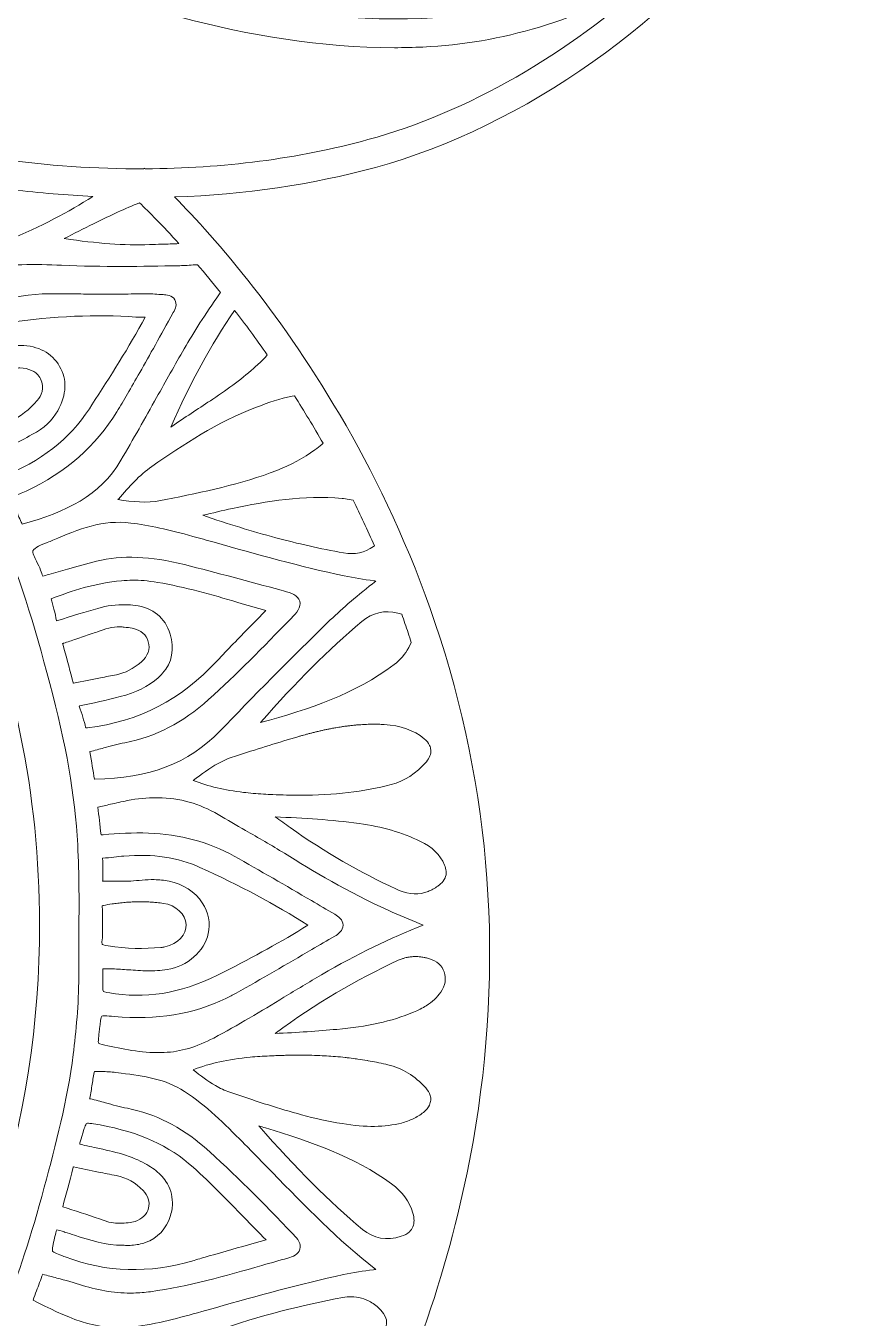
# Model space of a CAD drawing. Extents: x 126 to 2875, y -2951 to -49.
# Drawn here: x 2422 to 2875, y -1812 to -1100 of the extents above; entities that cross this region are included whole.
import ezdxf

# ---------------------------------------------------------------- set-up
doc = ezdxf.new("R2010")
doc.units = 0
doc.header["$MEASUREMENT"] = 0
doc.layers.add('Layer 1', color=7, linetype='Continuous')

# ---------------------------------------------------------------- blocks, each defined once
blk = doc.blocks.new('block 2')
at = {"layer": 'Layer 1', "lineweight": 0}
for points, knots in [([(2818.52, -1015.73), (2765.29, -1065.49), (2703.63, -1093.3), (2640.24, -1096.15), (2556.69, -1099.87), (2474.7, -1071.45), (2412.6, -1046.28), (2390.46, -1037.31), (2368.11, -1027.6), (2346.48, -1018.23), (2338.27, -1014.67), (2330.02, -1011.09), (2321.71, -1007.53), (2370.51, -1008.44), (2426.27, -1007.2), (2513.09, -924.65), (2568.78, -871.7), (2642.17, -798.11), (2625.81, -711.87), (2622.52, -694.49), (2611.09, -653.09), (2560.09, -612.54), (2565.36, -622.37), (2601.86, -692.87), (2569.54, -747.69), (2554.2, -773.71), (2526.78, -791.73), (2470.03, -803.98), (2455.63, -807.08), (2439.86, -809.44), (2422.81, -811.04), (2491.94, -734.79), (2533.75, -634.63), (2547.11, -513), (2561.91, -378.42), (2538.09, -252.24), (2515.5, -170.1), (2510.84, -153.21), (2505.7, -136.24), (2500.21, -119.65), (2496.11, -107.32), (2491.02, -97.85), (2485.03, -91.28), (2485.03, -91.28), (2489.08, -88.91), (2489.08, -88.91), (2488.22, -87.43), (2467.53, -52.75), (2420.58, -50.35), (2390.21, -48.79), (2356.11, -61.25), (2319.21, -87.4), (2293.72, -105.48), (2266.78, -130.21), (2238.64, -161.33), (2186.92, -191.97), (2146.46, -219.39), (2111.33, -247.55), (2059.02, -289.5), (2001.37, -329.63), (1934.36, -338.98), (1877.45, -346.93), (1826.29, -329.19), (1772.12, -310.4), (1744.15, -300.69), (1715.23, -290.66), (1685.52, -284.53), (1598.6, -266.59), (1534.9, -282.01), (1500.31, -329.06), (1465.72, -282.01), (1402.02, -266.61), (1315.1, -284.53), (1285.39, -290.66), (1256.47, -300.69), (1228.5, -310.4), (1174.33, -329.19), (1123.17, -346.93), (1066.26, -338.98), (999.25, -329.63), (941.6, -289.5), (889.29, -247.55), (854.16, -219.39), (813.72, -191.97), (761.98, -161.33), (733.84, -130.21), (706.9, -105.48), (681.41, -87.4), (644.51, -61.25), (610.42, -48.78), (580.04, -50.35), (533.09, -52.75), (512.4, -87.43), (511.54, -88.91), (511.54, -88.91), (515.6, -91.28), (515.6, -91.28), (509.6, -97.85), (504.51, -107.32), (500.43, -119.65), (494.91, -136.25), (489.76, -153.22), (485.12, -170.1), (462.53, -252.24), (438.71, -378.42), (453.51, -513), (466.87, -634.63), (508.68, -734.79), (577.81, -811.04), (560.76, -809.44), (544.99, -807.08), (530.59, -803.98), (473.84, -791.73), (446.42, -773.71), (431.08, -747.69), (398.76, -692.87), (435.26, -622.37), (440.53, -612.54), (389.53, -653.09), (378.1, -694.49), (374.81, -711.87), (358.45, -798.11), (431.84, -871.7), (487.53, -924.65), (574.36, -1007.2), (630.11, -1008.44), (678.91, -1007.53), (670.6, -1011.09), (662.35, -1014.67), (654.14, -1018.23), (632.51, -1027.6), (610.16, -1037.31), (588.02, -1046.28), (525.92, -1071.45), (443.9, -1099.88), (360.39, -1096.15), (296.99, -1093.3), (235.33, -1065.49), (182.1, -1015.73), (182.1, -1015.73), (125.87, -963.15), (125.87, -963.15), (125.87, -963.15), (170.22, -1026.07), (170.22, -1026.07), (219.77, -1096.34), (304.4, -1156.08), (385.84, -1178.26), (421.01, -1187.83), (457.96, -1193.28), (496.54, -1194.59), (485.65, -1205.66), (470.29, -1222.36), (453.05, -1244.47), (422.71, -1283.4), (380.73, -1347.02), (353.04, -1429.06), (321.9, -1521.35), (314.84, -1617.62), (332.07, -1715.18), (353.53, -1836.78), (412.97, -1960.62), (508.76, -2083.27), (508.76, -2083.27), (517.35, -2094.25), (517.35, -2094.25), (517.35, -2094.25), (522.39, -2081.24), (522.39, -2081.24), (522.59, -2080.7), (544.03, -2026.57), (607.28, -1966.45), (618.55, -1955.74), (631.63, -1944.41), (646.68, -1932.9), (644.92, -1962.85), (643.59, -2025.77), (654.99, -2105.75), (664.24, -2170.7), (680.05, -2233.27), (701.96, -2291.74), (729.36, -2364.83), (766.43, -2431.68), (812.16, -2490.44), (814.05, -2493.21), (839.63, -2531.25), (859.49, -2587.32), (878.32, -2640.42), (895.73, -2721.14), (871.87, -2804.06), (871.87, -2804.06), (865.62, -2825.84), (865.62, -2825.84), (865.62, -2825.84), (884.08, -2812.68), (884.08, -2812.68), (885.65, -2811.57), (922.92, -2784.71), (954.16, -2735.73), (978.8, -2697.08), (1003.28, -2637.97), (992.89, -2564.05), (993.48, -2564.79), (994.03, -2565.49), (994.54, -2566.17), (1016.21, -2595.31), (1039.76, -2622.73), (1064.5, -2647.63), (1109.21, -2692.65), (1155.37, -2726.78), (1201.72, -2749.11), (1255.68, -2775.1), (1310.13, -2785.14), (1363.64, -2778.93), (1378.87, -2809.5), (1404.34, -2833.21), (1429, -2856.2), (1455.2, -2880.59), (1479.94, -2903.62), (1493.04, -2933.91), (1493.04, -2933.91), (1500.31, -2950.67), (1500.31, -2950.67), (1500.31, -2950.67), (1507.58, -2933.91), (1507.58, -2933.91), (1520.68, -2903.62), (1545.42, -2880.59), (1571.62, -2856.2), (1596.29, -2833.21), (1621.76, -2809.5), (1636.98, -2778.93), (1690.49, -2785.14), (1744.94, -2775.1), (1798.9, -2749.11), (1845.25, -2726.78), (1891.43, -2692.65), (1936.12, -2647.63), (1960.86, -2622.73), (1984.41, -2595.33), (2006.08, -2566.18), (2006.59, -2565.5), (2007.14, -2564.79), (2007.73, -2564.05), (1997.35, -2637.97), (2021.82, -2697.08), (2046.46, -2735.73), (2077.7, -2784.71), (2114.98, -2811.57), (2116.54, -2812.68), (2116.54, -2812.68), (2135, -2825.84), (2135, -2825.84), (2135, -2825.84), (2128.75, -2804.06), (2128.75, -2804.06), (2104.89, -2721.14), (2122.3, -2640.42), (2141.13, -2587.32), (2161.01, -2531.22), (2186.59, -2493.18), (2188.46, -2490.44), (2234.19, -2431.68), (2271.26, -2364.83), (2298.65, -2291.74), (2320.57, -2233.27), (2336.38, -2170.7), (2345.63, -2105.75), (2357.03, -2025.77), (2355.7, -1962.85), (2353.94, -1932.9), (2368.99, -1944.41), (2382.07, -1955.74), (2393.34, -1966.45), (2456.59, -2026.57), (2478.03, -2080.7), (2478.23, -2081.24), (2478.23, -2081.24), (2483.25, -2094.29), (2483.25, -2094.29), (2483.25, -2094.29), (2491.86, -2083.27), (2491.86, -2083.27), (2587.65, -1960.62), (2647.09, -1836.78), (2668.55, -1715.18), (2685.78, -1617.62), (2678.72, -1521.35), (2647.58, -1429.06), (2619.89, -1347.02), (2577.91, -1283.4), (2547.57, -1244.47), (2530.33, -1222.36), (2514.97, -1205.66), (2504.08, -1194.59), (2542.66, -1193.28), (2579.61, -1187.83), (2614.78, -1178.26), (2696.22, -1156.08), (2780.85, -1096.34), (2830.4, -1026.07), (2830.4, -1026.07), (2874.75, -963.15), (2874.75, -963.15), (2874.75, -963.15), (2818.52, -1015.73), (2818.52, -1015.73)], [0, 0, 0, 0, 1, 1, 1, 2, 2, 2, 3, 3, 3, 4, 4, 4, 5, 5, 5, 6, 6, 6, 7, 7, 7, 8, 8, 8, 9, 9, 9, 10, 10, 10, 11, 11, 11, 12, 12, 12, 13, 13, 13, 14, 14, 14, 15, 15, 15, 16, 16, 16, 17, 17, 17, 18, 18, 18, 19, 19, 19, 20, 20, 20, 21, 21, 21, 22, 22, 22, 23, 23, 23, 24, 24, 24, 25, 25, 25, 26, 26, 26, 27, 27, 27, 28, 28, 28, 29, 29, 29, 30, 30, 30, 31, 31, 31, 32, 32, 32, 33, 33, 33, 34, 34, 34, 35, 35, 35, 36, 36, 36, 37, 37, 37, 38, 38, 38, 39, 39, 39, 40, 40, 40, 41, 41, 41, 42, 42, 42, 43, 43, 43, 44, 44, 44, 45, 45, 45, 46, 46, 46, 47, 47, 47, 48, 48, 48, 49, 49, 49, 50, 50, 50, 51, 51, 51, 52, 52, 52, 53, 53, 53, 54, 54, 54, 55, 55, 55, 56, 56, 56, 57, 57, 57, 58, 58, 58, 59, 59, 59, 60, 60, 60, 61, 61, 61, 62, 62, 62, 63, 63, 63, 64, 64, 64, 65, 65, 65, 66, 66, 66, 67, 67, 67, 68, 68, 68, 69, 69, 69, 70, 70, 70, 71, 71, 71, 72, 72, 72, 73, 73, 73, 74, 74, 74, 75, 75, 75, 76, 76, 76, 77, 77, 77, 78, 78, 78, 79, 79, 79, 80, 80, 80, 81, 81, 81, 82, 82, 82, 83, 83, 83, 84, 84, 84, 85, 85, 85, 86, 86, 86, 87, 87, 87, 88, 88, 88, 89, 89, 89, 90, 90, 90, 91, 91, 91, 92, 92, 92, 93, 93, 93, 94, 94, 94, 95, 95, 95, 96, 96, 96, 97, 97, 97, 98, 98, 98, 99, 99, 99, 100, 100, 100, 101, 101, 101, 102, 102, 102, 102]), ([(2610.63, -1163), (2571.91, -1173.52), (2530.92, -1178.89), (2487.86, -1179.06), (2487.62, -1178.86), (2487.46, -1178.71), (2487.38, -1178.67), (2487.38, -1178.67), (2487.05, -1179.06), (2487.05, -1179.06), (2487.05, -1179.06), (2487.04, -1179.06), (2487.04, -1179.06), (2434.8, -1179.22), (2379.55, -1171.75), (2321.73, -1156.7), (2286.35, -1147.48), (2253.41, -1139.38), (2222.7, -1132.37), (2222.7, -1132.37), (2222.68, -1132.35), (2222.68, -1132.35), (2222.68, -1132.35), (2222.66, -1132.37), (2222.66, -1132.37), (2079.11, -1099.6), (1984.03, -1090.59), (1914.03, -1102.24), (1847.3, -1113.34), (1804.95, -1142.73), (1764.86, -1189.23), (1764.6, -1189.51), (1764.36, -1189.8), (1764.13, -1190.08), (1754.6, -1201.18), (1745.18, -1213.24), (1735.59, -1226.25), (1726.1, -1239.14), (1717.43, -1254.7), (1709.66, -1272.74), (1710.59, -1234.99), (1716.88, -1200.08), (1728.62, -1167.51), (1729.35, -1165.53), (1730.08, -1163.57), (1730.81, -1161.59), (1736.5, -1146.79), (1743.33, -1132.44), (1751.34, -1118.53), (1791.09, -1049.32), (1857.4, -995.39), (1933.28, -970.54), (2006.99, -946.38), (2094.38, -947.48), (2186, -973.69), (2238.81, -988.77), (2290.35, -1011.14), (2340.18, -1032.75), (2361.89, -1042.17), (2384.33, -1051.9), (2406.65, -1060.94), (2466.39, -1085.16), (2544.21, -1112.31), (2625.2, -1112.31), (2630.44, -1112.31), (2635.69, -1112.18), (2640.93, -1111.96), (2684.35, -1110.01), (2726.9, -1097.1), (2766.68, -1074.11), (2721.57, -1115.48), (2665.34, -1148.08), (2610.63, -1163)], [0, 0, 0, 0, 1, 1, 1, 2, 2, 2, 3, 3, 3, 4, 4, 4, 5, 5, 5, 6, 6, 6, 7, 7, 7, 8, 8, 8, 9, 9, 9, 10, 10, 10, 11, 11, 11, 12, 12, 12, 13, 13, 13, 14, 14, 14, 15, 15, 15, 16, 16, 16, 17, 17, 17, 18, 18, 18, 19, 19, 19, 20, 20, 20, 21, 21, 21, 22, 22, 22, 23, 23, 23, 24, 24, 24, 24]), ([(2352.44, -1911.22), (2352.44, -1911.22), (2352.1, -1911.71), (2352.1, -1911.71), (2345.87, -1907.18), (2339.52, -1902.76), (2333.04, -1898.47), (2396.4, -1809.49), (2429.8, -1704.59), (2429.65, -1595.1), (2429.57, -1524.07), (2415.42, -1455.16), (2387.59, -1390.29), (2360.68, -1327.55), (2322.25, -1271.35), (2273.37, -1223.28), (2273.37, -1223.28), (2269.01, -1218.99), (2269.01, -1218.99), (2263.03, -1201.34), (2255.61, -1184.49), (2246.88, -1168.77), (2261.75, -1180.88), (2275.68, -1194.5), (2289.21, -1207.73), (2289.21, -1207.73), (2292.87, -1211.31), (2292.87, -1211.31), (2327.85, -1245.44), (2354.92, -1280.61), (2375.63, -1318.81), (2379.03, -1325.08), (2382.61, -1331.36), (2386.07, -1337.44), (2392.85, -1349.28), (2399.85, -1361.53), (2405.66, -1374.1), (2418.45, -1401.69), (2426.65, -1430.55), (2435.29, -1462.68), (2444.25, -1495.97), (2449.14, -1524.24), (2450.66, -1551.65), (2451.58, -1568.03), (2451.43, -1584.75), (2451.31, -1600.92), (2451.24, -1608.62), (2451.18, -1616.58), (2451.23, -1624.41), (2451.31, -1639.44), (2449.73, -1654.43), (2448.16, -1667.12), (2445.04, -1692.36), (2438.52, -1716.73), (2432.22, -1740.32), (2424.9, -1767.69), (2418.1, -1788.39), (2410.14, -1807.47), (2401.38, -1828.47), (2389.75, -1848.47), (2378.49, -1867.79), (2374.91, -1873.95), (2371.21, -1880.32), (2367.65, -1886.63), (2362.04, -1896.56), (2357.22, -1904.38), (2352.44, -1911.22)], [0, 0, 0, 0, 1, 1, 1, 2, 2, 2, 3, 3, 3, 4, 4, 4, 5, 5, 5, 6, 6, 6, 7, 7, 7, 8, 8, 8, 9, 9, 9, 10, 10, 10, 11, 11, 11, 12, 12, 12, 13, 13, 13, 14, 14, 14, 15, 15, 15, 16, 16, 16, 17, 17, 17, 18, 18, 18, 19, 19, 19, 20, 20, 20, 21, 21, 21, 22, 22, 22, 22]), ([(2401.54, -1206.08), (2405.51, -1200.84), (2409.91, -1195.95), (2413.3, -1192.28), (2413.3, -1192.28), (2414.85, -1190.6), (2414.85, -1190.6), (2429.76, -1192.38), (2444.49, -1193.59), (2458.99, -1194.28), (2445.69, -1202.9), (2430.63, -1210.69), (2412, -1218.59), (2406.79, -1220.81), (2401.22, -1221.88), (2395.32, -1223.04), (2394.43, -1223.21), (2393.56, -1223.39), (2392.68, -1223.56), (2395.18, -1217.24), (2397.61, -1211.29), (2401.54, -1206.08)], [0, 0, 0, 0, 1, 1, 1, 2, 2, 2, 3, 3, 3, 4, 4, 4, 5, 5, 5, 6, 6, 6, 7, 7, 7, 7]), ([(2506.46, -1220.3), (2503.25, -1220.44), (2500.02, -1220.54), (2496.85, -1220.62), (2494.67, -1220.68), (2492.47, -1220.73), (2490.28, -1220.81), (2476.26, -1221.28), (2461.47, -1220.25), (2443.27, -1217.47), (2448.57, -1214.77), (2454.03, -1211.99), (2459.43, -1209.33), (2467.01, -1205.59), (2475.1, -1201.67), (2483.43, -1198.34), (2483.43, -1198.34), (2484.76, -1197.81), (2484.76, -1197.81), (2489.92, -1202.79), (2497.42, -1210.33), (2506.46, -1220.3)], [0, 0, 0, 0, 1, 1, 1, 2, 2, 2, 3, 3, 3, 4, 4, 4, 5, 5, 5, 6, 6, 6, 7, 7, 7, 7]), ([(2516.68, -1231.9), (2520.72, -1236.6), (2524.98, -1241.72), (2529.38, -1247.19), (2529.38, -1247.19), (2528.84, -1247.95), (2528.84, -1247.95), (2520.8, -1259.46), (2514.61, -1269.07), (2509.36, -1278.2), (2504.21, -1287.1), (2499.11, -1296.22), (2494.17, -1305.04), (2487.8, -1316.42), (2481.21, -1328.19), (2474.48, -1339.64), (2462.86, -1359.41), (2444.3, -1368.07), (2420.01, -1374.88), (2419.71, -1374.18), (2419.41, -1373.5), (2419.09, -1372.8), (2418.54, -1371.58), (2418.02, -1370.44), (2417.61, -1369.29), (2417.07, -1367.77), (2416.26, -1366.38), (2415.49, -1365.01), (2414.68, -1363.62), (2413.44, -1361.5), (2413.74, -1360.79), (2414.17, -1359.77), (2416.78, -1358.82), (2418.7, -1358.14), (2419.87, -1357.72), (2421.07, -1357.29), (2422.21, -1356.75), (2444.36, -1346.24), (2460.74, -1331.9), (2472.27, -1312.89), (2476.02, -1306.71), (2479.9, -1300.03), (2484.9, -1291.23), (2490.34, -1281.62), (2496.19, -1271.16), (2503.31, -1258.31), (2504.5, -1256.14), (2505.56, -1253.6), (2504.26, -1251.28), (2502.79, -1248.63), (2499.38, -1248.46), (2497.75, -1248.38), (2496.96, -1248.35), (2496.19, -1248.29), (2495.39, -1248.24), (2493.92, -1248.13), (2492.4, -1248.02), (2490.85, -1248.02), (2486.12, -1248.02), (2481.4, -1248.03), (2476.67, -1248.06), (2471.24, -1248.1), (2465.79, -1248.13), (2460.36, -1248.11), (2456.85, -1248.11), (2453.33, -1248.05), (2449.82, -1248), (2444.96, -1247.92), (2439.93, -1247.84), (2434.97, -1247.91), (2414.24, -1248.14), (2394.1, -1254.79), (2373.43, -1268.23), (2369.96, -1270.48), (2366.92, -1272.52), (2364.13, -1274.45), (2362.77, -1272.33), (2361.21, -1270.45), (2359.69, -1268.61), (2358.09, -1266.7), (2356.58, -1264.89), (2355.38, -1262.9), (2355.13, -1262.5), (2354.98, -1262.23), (2354.91, -1262.06), (2355, -1261.96), (2355.11, -1261.85), (2355.29, -1261.71), (2357.98, -1259.41), (2360.65, -1257.02), (2363.23, -1254.7), (2365.34, -1252.81), (2367.46, -1250.93), (2369.6, -1249.08), (2379.25, -1240.7), (2388.18, -1235.97), (2397.68, -1234.18), (2412.32, -1231.43), (2427.52, -1231.6), (2441.75, -1232.22), (2464.38, -1233.18), (2486.89, -1232.88), (2505.92, -1232.46), (2508.44, -1232.41), (2511.18, -1232.28), (2514.31, -1232.06), (2514.31, -1232.06), (2516.68, -1231.9), (2516.68, -1231.9)], [0, 0, 0, 0, 1, 1, 1, 2, 2, 2, 3, 3, 3, 4, 4, 4, 5, 5, 5, 6, 6, 6, 7, 7, 7, 8, 8, 8, 9, 9, 9, 10, 10, 10, 11, 11, 11, 12, 12, 12, 13, 13, 13, 14, 14, 14, 15, 15, 15, 16, 16, 16, 17, 17, 17, 18, 18, 18, 19, 19, 19, 20, 20, 20, 21, 21, 21, 22, 22, 22, 23, 23, 23, 24, 24, 24, 25, 25, 25, 26, 26, 26, 27, 27, 27, 28, 28, 28, 29, 29, 29, 30, 30, 30, 31, 31, 31, 32, 32, 32, 33, 33, 33, 34, 34, 34, 35, 35, 35, 36, 36, 36, 36]), ([(2402.14, -1337.83), (2410.21, -1333.73), (2418.11, -1329.51), (2425.44, -1325.53), (2432.25, -1321.88), (2436.76, -1317.7), (2439.66, -1312.38), (2444.61, -1303.29), (2444.96, -1295.3), (2440.69, -1287.94), (2436.33, -1280.45), (2429.07, -1276.57), (2419.06, -1276.37), (2413.27, -1276.26), (2407.81, -1277.74), (2402.81, -1280.8), (2395.87, -1285.03), (2388.59, -1289.63), (2379.16, -1295.73), (2378.76, -1295.98), (2378.29, -1296.3), (2377.91, -1296.5), (2377.8, -1296.33), (2377.64, -1296.11), (2377.46, -1295.78), (2376.91, -1294.79), (2376.37, -1293.78), (2375.85, -1292.77), (2374.52, -1290.27), (2373.16, -1287.67), (2371.43, -1285.25), (2371.4, -1285.2), (2371.37, -1285.15), (2371.35, -1285.12), (2371.43, -1285.07), (2371.51, -1285.01), (2371.62, -1284.93), (2371.62, -1284.93), (2372.7, -1284.22), (2372.7, -1284.22), (2377.61, -1280.99), (2382.69, -1277.67), (2387.51, -1274.1), (2394.81, -1268.71), (2403.09, -1265.3), (2412.08, -1263.97), (2437.79, -1260.17), (2460.9, -1259.15), (2482.7, -1260.79), (2482.7, -1260.79), (2482.94, -1260.81), (2482.94, -1260.81), (2482.94, -1260.81), (2484.65, -1260.81), (2484.65, -1260.81), (2485.71, -1260.82), (2486.77, -1260.82), (2487.83, -1260.81), (2478.95, -1277.46), (2468.52, -1293.59), (2458.42, -1309.2), (2458.42, -1309.2), (2457.1, -1311.26), (2457.1, -1311.26), (2446.27, -1327.99), (2430.44, -1340.34), (2408.69, -1348.99), (2408.55, -1349.06), (2408.43, -1349.11), (2408.31, -1349.14), (2408.3, -1349.09), (2408.27, -1349.06), (2408.25, -1349.01), (2407.89, -1348.33), (2407.51, -1347.63), (2407.13, -1346.94), (2406.83, -1346.38), (2406.51, -1345.83), (2406.19, -1345.26), (2405.73, -1344.44), (2405.26, -1343.6), (2404.78, -1342.77), (2403.88, -1341.22), (2402.95, -1339.65), (2401.95, -1338.14), (2401.92, -1338.09), (2401.89, -1338.04), (2401.86, -1337.99), (2401.94, -1337.95), (2402.05, -1337.9), (2402.14, -1337.83)], [0, 0, 0, 0, 1, 1, 1, 2, 2, 2, 3, 3, 3, 4, 4, 4, 5, 5, 5, 6, 6, 6, 7, 7, 7, 8, 8, 8, 9, 9, 9, 10, 10, 10, 11, 11, 11, 12, 12, 12, 13, 13, 13, 14, 14, 14, 15, 15, 15, 16, 16, 16, 17, 17, 17, 18, 18, 18, 19, 19, 19, 20, 20, 20, 21, 21, 21, 22, 22, 22, 23, 23, 23, 24, 24, 24, 25, 25, 25, 26, 26, 26, 27, 27, 27, 28, 28, 28, 29, 29, 29, 30, 30, 30, 30]), ([(2555.15, -1281.65), (2555.15, -1281.65), (2554.68, -1282.16), (2554.68, -1282.16), (2552.68, -1284.31), (2550.78, -1286.2), (2548.88, -1287.89), (2541.81, -1294.21), (2533.8, -1300.3), (2525.09, -1306), (2518.05, -1310.62), (2511.03, -1315.29), (2503.78, -1320.12), (2503.78, -1320.12), (2501.96, -1321.34), (2501.96, -1321.34), (2512.63, -1297.06), (2524.19, -1275.97), (2537.14, -1257.06), (2542.98, -1264.64), (2549.02, -1272.85), (2555.15, -1281.65)], [0, 0, 0, 0, 1, 1, 1, 2, 2, 2, 3, 3, 3, 4, 4, 4, 5, 5, 5, 6, 6, 6, 7, 7, 7, 7]), ([(2394.95, -1326.48), (2391.19, -1319.87), (2387.77, -1313.88), (2384.25, -1307.87), (2384.24, -1307.84), (2384.22, -1307.82), (2384.21, -1307.79), (2384.29, -1307.73), (2384.38, -1307.65), (2384.49, -1307.57), (2386.04, -1306.41), (2387.56, -1305.21), (2389.07, -1304.01), (2392.39, -1301.36), (2395.54, -1298.86), (2399.09, -1296.95), (2400.24, -1296.31), (2401.4, -1295.66), (2402.55, -1295.02), (2407.62, -1292.17), (2412.43, -1289.49), (2417.77, -1288.86), (2418.08, -1288.81), (2418.4, -1288.76), (2418.71, -1288.73), (2423.84, -1289.02), (2427.28, -1290.54), (2429.35, -1293.48), (2429.65, -1293.91), (2429.92, -1294.35), (2430.16, -1294.84), (2432.74, -1299.95), (2430.62, -1304.12), (2428.39, -1306.73), (2419.85, -1316.67), (2408.2, -1321.61), (2394.95, -1326.48)], [0, 0, 0, 0, 1, 1, 1, 2, 2, 2, 3, 3, 3, 4, 4, 4, 5, 5, 5, 6, 6, 6, 7, 7, 7, 8, 8, 8, 9, 9, 9, 10, 10, 10, 11, 11, 11, 12, 12, 12, 12]), ([(2570.11, -1304.15), (2575.4, -1312.44), (2580.65, -1321.18), (2585.86, -1330.32), (2585.86, -1330.32), (2585.32, -1330.81), (2585.32, -1330.81), (2584.06, -1331.96), (2582.73, -1333.04), (2581.38, -1333.99), (2575.03, -1338.5), (2567.99, -1342.28), (2560.47, -1345.24), (2540.81, -1352.97), (2519.72, -1357.21), (2499.32, -1361.31), (2499.32, -1361.31), (2496.31, -1361.91), (2496.31, -1361.91), (2488.76, -1363.43), (2480.77, -1362.58), (2472.87, -1361.31), (2472.95, -1361.21), (2473.03, -1361.14), (2473.11, -1361.04), (2479.03, -1354.27), (2484.63, -1347.87), (2491.59, -1343.04), (2508.88, -1331.06), (2527.54, -1318.66), (2548.6, -1310.62), (2556.02, -1307.79), (2562.23, -1305.53), (2568.81, -1304.37), (2568.81, -1304.37), (2570.11, -1304.15), (2570.11, -1304.15)], [0, 0, 0, 0, 1, 1, 1, 2, 2, 2, 3, 3, 3, 4, 4, 4, 5, 5, 5, 6, 6, 6, 7, 7, 7, 8, 8, 8, 9, 9, 9, 10, 10, 10, 11, 11, 11, 12, 12, 12, 12]), ([(2600.23, -1361.23), (2600.23, -1361.23), (2602.48, -1361.59), (2602.48, -1361.59), (2606.52, -1369.73), (2610.44, -1378.14), (2614.24, -1386.8), (2614.24, -1386.8), (2613.69, -1387.18), (2613.69, -1387.18), (2608.78, -1390.67), (2603.4, -1391.83), (2597.21, -1390.71), (2584.34, -1388.39), (2571.77, -1385.59), (2559.87, -1382.36), (2546.7, -1378.8), (2533.46, -1374.73), (2519.6, -1370), (2524.95, -1368.72), (2530.46, -1367.4), (2535.9, -1366.26), (2554.85, -1362.28), (2575.29, -1358.84), (2596.34, -1360.72), (2597.53, -1360.82), (2598.79, -1360.99), (2600.23, -1361.23)], [0, 0, 0, 0, 1, 1, 1, 2, 2, 2, 3, 3, 3, 4, 4, 4, 5, 5, 5, 6, 6, 6, 7, 7, 7, 8, 8, 8, 9, 9, 9, 9]), ([(2589.9, -1427.68), (2567.89, -1448.94), (2546.7, -1470.66), (2528.87, -1489.1), (2511.9, -1506.66), (2490.03, -1515.02), (2460.03, -1515.41), (2460.03, -1515.41), (2459.84, -1515.41), (2459.84, -1515.41), (2459.19, -1510.8), (2458.35, -1505.87), (2457.29, -1500.33), (2457.28, -1500.29), (2457.28, -1500.28), (2457.28, -1500.26), (2457.36, -1500.23), (2457.43, -1500.21), (2457.53, -1500.18), (2460.06, -1499.57), (2462.58, -1498.87), (2465.02, -1498.19), (2468.83, -1497.13), (2472.77, -1496.02), (2476.65, -1495.29), (2493.54, -1492.11), (2508.64, -1484.34), (2522.81, -1471.53), (2538.29, -1457.54), (2552.57, -1443.01), (2568.29, -1426.83), (2571.42, -1423.6), (2573.96, -1420.67), (2573.05, -1417.38), (2572.14, -1414.07), (2568.45, -1412.82), (2564.06, -1411.63), (2564.06, -1411.63), (2562.72, -1411.25), (2562.72, -1411.25), (2545.32, -1406.55), (2527.32, -1401.66), (2509.53, -1397.2), (2490.63, -1392.46), (2475.23, -1391.86), (2461.03, -1395.3), (2455.63, -1396.61), (2450.25, -1398.18), (2445.04, -1399.71), (2441.7, -1400.69), (2438.23, -1401.71), (2434.83, -1402.63), (2433.69, -1402.94), (2432.17, -1403.35), (2431.39, -1403.45), (2431.06, -1402.75), (2430.56, -1401.31), (2430.19, -1400.19), (2429.62, -1398.56), (2428.8, -1396.93), (2427.98, -1395.36), (2426.98, -1393.41), (2425.44, -1390.45), (2425.95, -1389.52), (2426.98, -1387.68), (2430.63, -1386.24), (2433.86, -1384.99), (2434.94, -1384.56), (2436.02, -1384.15), (2437, -1383.71), (2450.99, -1377.63), (2464.79, -1372.31), (2479.86, -1374.24), (2490.01, -1375.54), (2500.92, -1377.87), (2514.18, -1381.59), (2518.08, -1382.68), (2521.97, -1383.77), (2525.87, -1384.86), (2549.21, -1391.45), (2573.37, -1398.26), (2597.57, -1403.38), (2602.89, -1404.52), (2608.26, -1405.27), (2613.93, -1406.06), (2614.31, -1406.11), (2614.67, -1406.17), (2615.05, -1406.22), (2604.92, -1414.09), (2596.92, -1420.91), (2589.9, -1427.68)], [0, 0, 0, 0, 1, 1, 1, 2, 2, 2, 3, 3, 3, 4, 4, 4, 5, 5, 5, 6, 6, 6, 7, 7, 7, 8, 8, 8, 9, 9, 9, 10, 10, 10, 11, 11, 11, 12, 12, 12, 13, 13, 13, 14, 14, 14, 15, 15, 15, 16, 16, 16, 17, 17, 17, 18, 18, 18, 19, 19, 19, 20, 20, 20, 21, 21, 21, 22, 22, 22, 23, 23, 23, 24, 24, 24, 25, 25, 25, 26, 26, 26, 27, 27, 27, 28, 28, 28, 29, 29, 29, 30, 30, 30, 30]), ([(2456.12, -1487.04), (2455.65, -1487.11), (2455.33, -1487.12), (2455.12, -1487.14), (2455.09, -1487.06), (2455.08, -1486.97), (2455.04, -1486.85), (2454.17, -1483.25), (2453.03, -1479.43), (2451.53, -1475.19), (2451.53, -1475.16), (2451.51, -1475.12), (2451.51, -1475.11), (2451.58, -1475.09), (2451.64, -1475.08), (2451.7, -1475.06), (2458.95, -1473.57), (2466.5, -1471.85), (2474.15, -1469.92), (2482.68, -1467.76), (2489.52, -1464.36), (2495.03, -1459.5), (2495.93, -1458.73), (2496.75, -1457.9), (2497.48, -1457.05), (2502.68, -1451.11), (2504.1, -1443.7), (2501.57, -1435.42), (2498.81, -1426.37), (2492.13, -1420.91), (2482.26, -1419.64), (2480.56, -1419.42), (2478.85, -1419.29), (2477.13, -1419.25), (2472, -1419.14), (2466.82, -1419.82), (2461.68, -1421.29), (2455.06, -1423.19), (2448.06, -1425.32), (2439.01, -1428.19), (2438.17, -1423.88), (2437.05, -1419.52), (2436.11, -1415.95), (2447.29, -1411.66), (2460.41, -1407.28), (2474.75, -1406.09), (2476.79, -1405.92), (2478.87, -1405.81), (2480.97, -1405.78), (2484.99, -1405.68), (2489.22, -1406.06), (2494.74, -1406.98), (2509.69, -1409.46), (2524.5, -1413.78), (2538.83, -1417.96), (2543.93, -1419.44), (2549.17, -1420.97), (2554.39, -1422.41), (2551.41, -1425.48), (2548.42, -1428.54), (2545.42, -1431.59), (2539.49, -1437.64), (2533.35, -1443.89), (2527.51, -1450.22), (2507.74, -1471.64), (2484.39, -1483.69), (2456.12, -1487.04)], [0, 0, 0, 0, 1, 1, 1, 2, 2, 2, 3, 3, 3, 4, 4, 4, 5, 5, 5, 6, 6, 6, 7, 7, 7, 8, 8, 8, 9, 9, 9, 10, 10, 10, 11, 11, 11, 12, 12, 12, 13, 13, 13, 14, 14, 14, 15, 15, 15, 16, 16, 16, 17, 17, 17, 18, 18, 18, 19, 19, 19, 20, 20, 20, 21, 21, 21, 22, 22, 22, 22]), ([(2627.13, -1423.95), (2627.13, -1423.95), (2629.23, -1424.5), (2629.23, -1424.5), (2630.45, -1427.91), (2631.64, -1431.32), (2632.81, -1434.79), (2633.4, -1436.55), (2633.97, -1438.32), (2634.54, -1440.08), (2634.54, -1440.08), (2633.1, -1442.85), (2633.1, -1442.85), (2631.15, -1446.6), (2628.54, -1449.67), (2625.12, -1452.25), (2603.53, -1468.44), (2578.83, -1476.79), (2551.34, -1484.26), (2571.09, -1461.73), (2588.88, -1444.02), (2607.18, -1428.6), (2613.21, -1423.54), (2619.74, -1422.02), (2627.13, -1423.95)], [0, 0, 0, 0, 1, 1, 1, 2, 2, 2, 3, 3, 3, 4, 4, 4, 5, 5, 5, 6, 6, 6, 7, 7, 7, 8, 8, 8, 8]), ([(2448.4, -1462.54), (2448.33, -1462.56), (2448.28, -1462.57), (2448.24, -1462.57), (2448.21, -1462.48), (2448.17, -1462.37), (2448.14, -1462.22), (2448.14, -1462.22), (2447.64, -1460.24), (2447.64, -1460.24), (2446.01, -1453.88), (2444.31, -1447.28), (2442.4, -1440.85), (2442.38, -1440.79), (2442.36, -1440.74), (2442.36, -1440.71), (2442.48, -1440.66), (2442.63, -1440.6), (2442.82, -1440.54), (2445.13, -1439.78), (2447.41, -1438.99), (2449.71, -1438.18), (2452.43, -1437.23), (2455.25, -1436.25), (2458.02, -1435.36), (2459.19, -1435), (2460.35, -1434.59), (2461.5, -1434.19), (2465.78, -1432.7), (2469.83, -1431.29), (2474.07, -1431.42), (2474.8, -1431.51), (2475.54, -1431.58), (2476.27, -1431.64), (2477.85, -1431.77), (2479.34, -1431.89), (2480.72, -1432.21), (2485.71, -1433.38), (2488.52, -1435.76), (2489.58, -1439.7), (2490.71, -1443.88), (2489.39, -1447.52), (2485.58, -1450.84), (2481.26, -1454.58), (2476.86, -1456.86), (2472.12, -1457.82), (2469.16, -1458.42), (2466.17, -1458.99), (2463.2, -1459.56), (2458.34, -1460.48), (2453.32, -1461.43), (2448.4, -1462.54)], [0, 0, 0, 0, 1, 1, 1, 2, 2, 2, 3, 3, 3, 4, 4, 4, 5, 5, 5, 6, 6, 6, 7, 7, 7, 8, 8, 8, 9, 9, 9, 10, 10, 10, 11, 11, 11, 12, 12, 12, 13, 13, 13, 14, 14, 14, 15, 15, 15, 16, 16, 16, 17, 17, 17, 17]), ([(2644.6, -1496.81), (2644.97, -1497.62), (2645.19, -1498.46), (2645.27, -1499.3), (2645.46, -1501.5), (2644.62, -1503.73), (2642.86, -1505.77), (2637.13, -1512.37), (2630.78, -1516.5), (2623.49, -1518.4), (2608.18, -1522.36), (2592.1, -1524.26), (2572.99, -1524.26), (2568.26, -1524.26), (2563.35, -1524.13), (2558.22, -1523.91), (2556.5, -1523.83), (2554.75, -1523.74), (2552.98, -1523.64), (2549.15, -1523.42), (2545.53, -1523.1), (2542.08, -1522.69), (2531.69, -1521.46), (2522.75, -1519.35), (2514.34, -1516.17), (2518.87, -1512.66), (2523.33, -1509.36), (2528.1, -1506.74), (2530.95, -1505.17), (2533.91, -1503.84), (2537.04, -1502.84), (2549.29, -1498.93), (2559.6, -1495.7), (2570.14, -1492.57), (2570.95, -1492.33), (2571.76, -1492.09), (2572.58, -1491.86), (2572.8, -1491.79), (2573.02, -1491.73), (2573.24, -1491.67), (2573.85, -1491.49), (2574.46, -1491.32), (2575.08, -1491.14), (2575.08, -1491.14), (2575.98, -1490.91), (2575.98, -1490.91), (2576.55, -1490.75), (2577.12, -1490.59), (2577.69, -1490.43), (2578.02, -1490.35), (2578.34, -1490.27), (2578.67, -1490.18), (2579.24, -1490.04), (2579.81, -1489.89), (2580.38, -1489.74), (2580.73, -1489.66), (2581.08, -1489.56), (2581.43, -1489.48), (2582, -1489.34), (2582.57, -1489.2), (2583.15, -1489.07), (2583.52, -1488.98), (2583.88, -1488.9), (2584.25, -1488.82), (2584.83, -1488.67), (2585.43, -1488.55), (2586.03, -1488.41), (2586.38, -1488.33), (2586.75, -1488.25), (2587.09, -1488.17), (2587.73, -1488.04), (2588.38, -1487.92), (2589.03, -1487.77), (2589.36, -1487.71), (2589.69, -1487.65), (2590.02, -1487.58), (2590.78, -1487.42), (2591.56, -1487.28), (2592.35, -1487.16), (2592.56, -1487.11), (2592.78, -1487.06), (2592.98, -1487.03), (2594, -1486.85), (2595.01, -1486.7), (2596.02, -1486.54), (2596.23, -1486.51), (2596.43, -1486.47), (2596.64, -1486.44), (2597.45, -1486.33), (2598.27, -1486.21), (2599.09, -1486.11), (2599.44, -1486.06), (2599.81, -1486.02), (2600.17, -1485.98), (2600.83, -1485.9), (2601.52, -1485.83), (2602.2, -1485.75), (2602.61, -1485.7), (2603.02, -1485.67), (2603.45, -1485.64), (2604.08, -1485.57), (2604.71, -1485.51), (2605.35, -1485.46), (2605.79, -1485.43), (2606.23, -1485.4), (2606.68, -1485.37), (2607.29, -1485.34), (2607.91, -1485.29), (2608.53, -1485.27), (2608.99, -1485.24), (2609.45, -1485.22), (2609.92, -1485.21), (2610.52, -1485.18), (2611.14, -1485.16), (2611.76, -1485.16), (2612.23, -1485.14), (2612.69, -1485.14), (2613.17, -1485.13), (2613.85, -1485.13), (2614.54, -1485.13), (2615.22, -1485.14), (2615.59, -1485.14), (2615.95, -1485.16), (2616.32, -1485.16), (2617.38, -1485.19), (2618.44, -1485.22), (2619.5, -1485.29), (2628.6, -1485.83), (2635.82, -1488.37), (2641.6, -1493.09), (2642.97, -1494.22), (2643.99, -1495.47), (2644.6, -1496.81)], [0, 0, 0, 0, 1, 1, 1, 2, 2, 2, 3, 3, 3, 4, 4, 4, 5, 5, 5, 6, 6, 6, 7, 7, 7, 8, 8, 8, 9, 9, 9, 10, 10, 10, 11, 11, 11, 12, 12, 12, 13, 13, 13, 14, 14, 14, 15, 15, 15, 16, 16, 16, 17, 17, 17, 18, 18, 18, 19, 19, 19, 20, 20, 20, 21, 21, 21, 22, 22, 22, 23, 23, 23, 24, 24, 24, 25, 25, 25, 26, 26, 26, 27, 27, 27, 28, 28, 28, 29, 29, 29, 30, 30, 30, 31, 31, 31, 32, 32, 32, 33, 33, 33, 34, 34, 34, 35, 35, 35, 36, 36, 36, 37, 37, 37, 38, 38, 38, 39, 39, 39, 40, 40, 40, 41, 41, 41, 42, 42, 42, 43, 43, 43, 44, 44, 44, 44]), ([(2465.57, -1645.8), (2466.92, -1645.82), (2468.88, -1645.99), (2470.79, -1646.16), (2494.25, -1648.22), (2514.42, -1644.98), (2532.37, -1636.25), (2534.26, -1635.35), (2536.12, -1634.39), (2537.96, -1633.36), (2551.95, -1625.47), (2566.04, -1617.26), (2579.67, -1609.3), (2583.88, -1606.84), (2588.09, -1604.39), (2592.3, -1601.94), (2594.3, -1600.78), (2596.94, -1598.88), (2596.94, -1595.86), (2596.94, -1592.83), (2594.33, -1590.97), (2592.35, -1589.83), (2588.04, -1587.33), (2583.75, -1584.81), (2579.45, -1582.31), (2565.55, -1574.19), (2551.18, -1565.8), (2536.88, -1557.8), (2522.94, -1550.01), (2507.03, -1545.76), (2489.62, -1545.12), (2481.23, -1544.82), (2472.82, -1545.42), (2464.7, -1545.99), (2464.7, -1545.99), (2463.81, -1546.06), (2463.81, -1546.06), (2463.72, -1546.07), (2463.62, -1546.07), (2463.51, -1546.09), (2462.94, -1540.58), (2462.37, -1535.56), (2461.77, -1530.78), (2464.08, -1530.29), (2466.38, -1529.77), (2468.69, -1529.25), (2471.73, -1528.55), (2474.88, -1527.82), (2477.96, -1527.22), (2483.54, -1526.14), (2488.9, -1525.61), (2494.08, -1525.61), (2494.08, -1525.61), (2494.93, -1525.61), (2494.93, -1525.61), (2506.9, -1525.76), (2517.84, -1528.85), (2528.08, -1534.95), (2533.05, -1537.91), (2538.17, -1540.82), (2543.09, -1543.62), (2550.21, -1547.67), (2557.57, -1551.87), (2564.62, -1556.27), (2579.72, -1565.69), (2599.87, -1577.78), (2621.78, -1587.67), (2627.56, -1590.27), (2633.52, -1592.74), (2639.29, -1595.13), (2639.9, -1595.38), (2640.5, -1595.64), (2641.11, -1595.87), (2622.85, -1602.92), (2604.51, -1611.86), (2585.12, -1623.16), (2578.15, -1627.23), (2571.14, -1631.49), (2564.36, -1635.59), (2551.81, -1643.2), (2538.83, -1651.07), (2525.64, -1658.04), (2516.24, -1663.01), (2507.31, -1665.62), (2498.37, -1666.03), (2487.64, -1666.52), (2477.14, -1664.48), (2467.31, -1662.34), (2465.03, -1661.84), (2462.74, -1661.34), (2462.09, -1660.95), (2462.04, -1660.76), (2462.02, -1660.47), (2462.02, -1660.13), (2462.04, -1659.07), (2462.23, -1657.37), (2462.4, -1655.73), (2462.45, -1655.25), (2462.5, -1654.79), (2462.53, -1654.32), (2462.58, -1653.81), (2462.63, -1653.3), (2462.69, -1652.8), (2463.05, -1649.73), (2463.43, -1646.53), (2463.92, -1645.94), (2464.16, -1645.82), (2464.76, -1645.78), (2465.57, -1645.8)], [0, 0, 0, 0, 1, 1, 1, 2, 2, 2, 3, 3, 3, 4, 4, 4, 5, 5, 5, 6, 6, 6, 7, 7, 7, 8, 8, 8, 9, 9, 9, 10, 10, 10, 11, 11, 11, 12, 12, 12, 13, 13, 13, 14, 14, 14, 15, 15, 15, 16, 16, 16, 17, 17, 17, 18, 18, 18, 19, 19, 19, 20, 20, 20, 21, 21, 21, 22, 22, 22, 23, 23, 23, 24, 24, 24, 25, 25, 25, 26, 26, 26, 27, 27, 27, 28, 28, 28, 29, 29, 29, 30, 30, 30, 31, 31, 31, 32, 32, 32, 33, 33, 33, 34, 34, 34, 35, 35, 35, 36, 36, 36, 36]), ([(2652.82, -1562.73), (2653.31, -1563.91), (2653.61, -1565.04), (2653.71, -1566.1), (2653.96, -1568.76), (2652.96, -1571.07), (2650.68, -1573.14), (2650.22, -1573.55), (2649.72, -1573.95), (2649.16, -1574.36), (2647.37, -1575.61), (2645.6, -1576.59), (2643.78, -1577.29), (2638.79, -1579.2), (2633.62, -1579), (2627.89, -1576.69), (2627.37, -1576.48), (2626.84, -1576.26), (2626.3, -1576.01), (2606.33, -1566.83), (2587.05, -1555.67), (2567.77, -1542.12), (2565.01, -1540.18), (2562.26, -1538.21), (2559.5, -1536.16), (2575.37, -1536.91), (2590.5, -1537.73), (2605.79, -1539.87), (2618.48, -1541.64), (2629.45, -1544.81), (2639.32, -1549.54), (2646.06, -1552.79), (2650.48, -1557.09), (2652.82, -1562.73)], [0, 0, 0, 0, 1, 1, 1, 2, 2, 2, 3, 3, 3, 4, 4, 4, 5, 5, 5, 6, 6, 6, 7, 7, 7, 8, 8, 8, 9, 9, 9, 10, 10, 10, 11, 11, 11, 11]), ([(2464.4, -1558.97), (2466.5, -1558.82), (2468.61, -1558.58), (2470.65, -1558.34), (2472.47, -1558.14), (2474.29, -1557.93), (2476.11, -1557.77), (2492.21, -1556.46), (2505.94, -1558.5), (2518.06, -1564.01), (2539.91, -1573.95), (2559.36, -1584.37), (2577.49, -1595.86), (2562.92, -1605.09), (2547.52, -1613.24), (2531.72, -1621.47), (2510.38, -1632.58), (2491.28, -1636.44), (2471.57, -1633.64), (2471.57, -1633.64), (2470.16, -1633.44), (2470.16, -1633.44), (2467.77, -1633.1), (2465.29, -1632.76), (2464.81, -1632.36), (2464.43, -1631.78), (2464.43, -1628.63), (2464.43, -1625.85), (2464.43, -1625.85), (2464.43, -1625.02), (2464.43, -1625.02), (2464.43, -1622.96), (2464.43, -1620.87), (2464.59, -1619.97), (2465.46, -1619.84), (2467.33, -1619.89), (2469.16, -1619.95), (2469.16, -1619.95), (2469.83, -1619.97), (2469.83, -1619.97), (2472.73, -1620.05), (2475.72, -1620.27), (2478.6, -1620.47), (2482.08, -1620.71), (2485.63, -1620.96), (2489.2, -1621.01), (2492.78, -1621.06), (2496.39, -1620.9), (2500.03, -1620.31), (2511.03, -1618.54), (2520.53, -1610.23), (2522.62, -1600.54), (2523.89, -1594.77), (2522.72, -1588.73), (2519.33, -1583.57), (2515.37, -1577.53), (2508.71, -1573.16), (2501.03, -1571.61), (2498.27, -1571.05), (2495.52, -1570.82), (2492.81, -1570.78), (2488.32, -1570.72), (2483.96, -1571.21), (2479.94, -1571.67), (2478.5, -1571.67), (2477.05, -1571.65), (2475.59, -1571.65), (2473.77, -1571.64), (2471.9, -1571.64), (2470.03, -1571.64), (2468.15, -1571.65), (2466.27, -1571.67), (2464.4, -1571.7), (2464.42, -1571.24), (2464.43, -1570.78), (2464.45, -1570.31), (2464.49, -1568.9), (2464.51, -1567.43), (2464.51, -1565.88), (2464.51, -1563.79), (2464.46, -1561.52), (2464.4, -1558.97)], [0, 0, 0, 0, 1, 1, 1, 2, 2, 2, 3, 3, 3, 4, 4, 4, 5, 5, 5, 6, 6, 6, 7, 7, 7, 8, 8, 8, 9, 9, 9, 10, 10, 10, 11, 11, 11, 12, 12, 12, 13, 13, 13, 14, 14, 14, 15, 15, 15, 16, 16, 16, 17, 17, 17, 18, 18, 18, 19, 19, 19, 20, 20, 20, 21, 21, 21, 22, 22, 22, 23, 23, 23, 24, 24, 24, 25, 25, 25, 26, 26, 26, 27, 27, 27, 27]), ([(2464.3, -1598.22), (2464.27, -1597.46), (2464.24, -1596.7), (2464.24, -1595.95), (2464.24, -1594.94), (2464.26, -1593.94), (2464.26, -1592.93), (2464.3, -1590.54), (2464.34, -1588.07), (2464.18, -1585.6), (2464.18, -1585.6), (2464.18, -1585.16), (2464.18, -1585.16), (2464.32, -1585.11), (2464.53, -1585.05), (2464.86, -1584.98), (2466.44, -1584.67), (2468.02, -1584.4), (2469.59, -1584.16), (2470.08, -1584.08), (2470.57, -1584.03), (2471.05, -1583.95), (2472.16, -1583.81), (2473.25, -1583.67), (2474.34, -1583.56), (2474.89, -1583.49), (2475.45, -1583.45), (2476, -1583.38), (2477.05, -1583.3), (2478.09, -1583.23), (2479.14, -1583.16), (2479.67, -1583.13), (2480.21, -1583.08), (2480.75, -1583.07), (2481.88, -1583.02), (2483.01, -1582.99), (2484.14, -1582.99), (2484.58, -1582.97), (2485.03, -1582.96), (2485.47, -1582.96), (2485.86, -1582.96), (2486.24, -1582.97), (2486.64, -1582.99), (2487.51, -1582.99), (2488.38, -1583.02), (2489.25, -1583.05), (2489.69, -1583.07), (2490.12, -1583.1), (2490.57, -1583.11), (2491.42, -1583.16), (2492.28, -1583.23), (2493.11, -1583.3), (2493.51, -1583.34), (2493.91, -1583.37), (2494.3, -1583.4), (2495.52, -1583.53), (2496.74, -1583.65), (2497.94, -1583.83), (2504.75, -1584.76), (2510.24, -1589.87), (2510.46, -1595.48), (2510.7, -1601.07), (2505.84, -1606.15), (2498.67, -1607.81), (2498.02, -1607.95), (2497.34, -1608.06), (2496.56, -1608.14), (2487.13, -1609.09), (2477.59, -1608.81), (2467.38, -1607.27), (2464.87, -1606.89), (2464.29, -1606.43), (2464.16, -1606.24), (2464, -1606.02), (2463.89, -1605.34), (2464.11, -1604.1), (2464.46, -1602.08), (2464.38, -1600.12), (2464.3, -1598.22)], [0, 0, 0, 0, 1, 1, 1, 2, 2, 2, 3, 3, 3, 4, 4, 4, 5, 5, 5, 6, 6, 6, 7, 7, 7, 8, 8, 8, 9, 9, 9, 10, 10, 10, 11, 11, 11, 12, 12, 12, 13, 13, 13, 14, 14, 14, 15, 15, 15, 16, 16, 16, 17, 17, 17, 18, 18, 18, 19, 19, 19, 20, 20, 20, 21, 21, 21, 22, 22, 22, 23, 23, 23, 24, 24, 24, 25, 25, 25, 26, 26, 26, 26]), ([(2650.75, -1632.77), (2648.7, -1635.72), (2646.12, -1638.15), (2642.75, -1640.29), (2640.73, -1641.57), (2638.4, -1642.73), (2635.72, -1643.84), (2623.65, -1648.82), (2610.21, -1651.83), (2593.47, -1653.26), (2583.25, -1654.14), (2571.5, -1655.06), (2559.5, -1655.54), (2581.82, -1639.07), (2604.06, -1625.85), (2627.33, -1615.23), (2628.06, -1614.9), (2628.79, -1614.62), (2629.52, -1614.36), (2629.77, -1614.28), (2630.02, -1614.22), (2630.26, -1614.14), (2630.75, -1613.98), (2631.24, -1613.84), (2631.73, -1613.73), (2632.04, -1613.67), (2632.32, -1613.6), (2632.62, -1613.56), (2633.08, -1613.46), (2633.52, -1613.38), (2633.98, -1613.33), (2634.3, -1613.29), (2634.62, -1613.25), (2634.93, -1613.24), (2635.38, -1613.19), (2635.83, -1613.18), (2636.28, -1613.16), (2636.64, -1613.14), (2637.01, -1613.14), (2637.39, -1613.16), (2637.64, -1613.16), (2637.91, -1613.18), (2638.16, -1613.19), (2638.6, -1613.21), (2639.03, -1613.25), (2639.48, -1613.3), (2639.73, -1613.33), (2639.98, -1613.37), (2640.24, -1613.4), (2640.73, -1613.46), (2641.22, -1613.56), (2641.69, -1613.65), (2641.91, -1613.7), (2642.13, -1613.73), (2642.36, -1613.78), (2643.05, -1613.95), (2643.77, -1614.12), (2644.49, -1614.35), (2648.59, -1615.6), (2651.51, -1618.19), (2652.71, -1621.66), (2653.93, -1625.16), (2653.22, -1629.21), (2650.75, -1632.77)], [0, 0, 0, 0, 1, 1, 1, 2, 2, 2, 3, 3, 3, 4, 4, 4, 5, 5, 5, 6, 6, 6, 7, 7, 7, 8, 8, 8, 9, 9, 9, 10, 10, 10, 11, 11, 11, 12, 12, 12, 13, 13, 13, 14, 14, 14, 15, 15, 15, 16, 16, 16, 17, 17, 17, 18, 18, 18, 19, 19, 19, 20, 20, 20, 21, 21, 21, 21]), ([(2644.52, -1694.98), (2643.86, -1696.42), (2642.72, -1697.8), (2641.18, -1699.04), (2639.49, -1700.38), (2637.64, -1701.55), (2635.63, -1702.52), (2633.62, -1703.5), (2631.45, -1704.29), (2629.14, -1704.88), (2619.85, -1707.25), (2609.73, -1707.35), (2596.35, -1705.21), (2588.84, -1703.99), (2581.4, -1702.31), (2574.02, -1700.35), (2561.72, -1697.07), (2549.63, -1693), (2537.79, -1689.02), (2537.79, -1689.02), (2534.54, -1687.92), (2534.54, -1687.92), (2531.72, -1686.97), (2529.08, -1685.72), (2526.53, -1684.23), (2522.29, -1681.78), (2518.32, -1678.73), (2514.28, -1675.51), (2523.51, -1671.97), (2533.64, -1669.73), (2545.75, -1668.61), (2547.47, -1668.45), (2549.25, -1668.31), (2551.07, -1668.2), (2552.87, -1668.07), (2554.66, -1667.98), (2556.43, -1667.88), (2557, -1667.87), (2557.57, -1667.83), (2558.14, -1667.82), (2559.33, -1667.76), (2560.53, -1667.71), (2561.7, -1667.66), (2562.34, -1667.65), (2562.97, -1667.63), (2563.6, -1667.61), (2564.7, -1667.58), (2565.77, -1667.55), (2566.85, -1667.53), (2567.5, -1667.52), (2568.16, -1667.5), (2568.81, -1667.5), (2569.84, -1667.49), (2570.85, -1667.47), (2571.87, -1667.47), (2571.87, -1667.47), (2573.45, -1667.47), (2573.45, -1667.47), (2575.18, -1667.49), (2576.88, -1667.5), (2578.56, -1667.53), (2578.93, -1667.55), (2579.29, -1667.55), (2579.65, -1667.57), (2581.62, -1667.61), (2583.55, -1667.69), (2585.46, -1667.79), (2585.88, -1667.8), (2586.29, -1667.82), (2586.68, -1667.85), (2588.28, -1667.93), (2589.87, -1668.04), (2591.42, -1668.15), (2591.83, -1668.18), (2592.26, -1668.21), (2592.67, -1668.25), (2594.5, -1668.4), (2596.34, -1668.56), (2598.14, -1668.77), (2598.46, -1668.8), (2598.79, -1668.85), (2599.11, -1668.88), (2600.64, -1669.05), (2602.15, -1669.24), (2603.65, -1669.45), (2604.1, -1669.5), (2604.52, -1669.56), (2604.97, -1669.62), (2606.71, -1669.88), (2608.45, -1670.15), (2610.17, -1670.43), (2610.38, -1670.48), (2610.57, -1670.51), (2610.78, -1670.54), (2612.31, -1670.81), (2613.83, -1671.11), (2615.35, -1671.41), (2615.78, -1671.51), (2616.22, -1671.59), (2616.66, -1671.68), (2618.34, -1672.03), (2620.02, -1672.41), (2621.68, -1672.81), (2629.6, -1674.72), (2636.42, -1678.87), (2642.5, -1685.52), (2643.73, -1686.86), (2644.57, -1688.29), (2644.97, -1689.73), (2645.22, -1690.6), (2645.32, -1691.45), (2645.25, -1692.32), (2645.17, -1693.23), (2644.94, -1694.11), (2644.52, -1694.98)], [0, 0, 0, 0, 1, 1, 1, 2, 2, 2, 3, 3, 3, 4, 4, 4, 5, 5, 5, 6, 6, 6, 7, 7, 7, 8, 8, 8, 9, 9, 9, 10, 10, 10, 11, 11, 11, 12, 12, 12, 13, 13, 13, 14, 14, 14, 15, 15, 15, 16, 16, 16, 17, 17, 17, 18, 18, 18, 19, 19, 19, 20, 20, 20, 21, 21, 21, 22, 22, 22, 23, 23, 23, 24, 24, 24, 25, 25, 25, 26, 26, 26, 27, 27, 27, 28, 28, 28, 29, 29, 29, 30, 30, 30, 31, 31, 31, 32, 32, 32, 33, 33, 33, 34, 34, 34, 35, 35, 35, 36, 36, 36, 37, 37, 37, 38, 38, 38, 38]), ([(2463.53, -1676.48), (2463.53, -1676.48), (2463.77, -1676.48), (2463.77, -1676.48), (2466.52, -1676.59), (2469.12, -1676.67), (2471.66, -1677.02), (2471.66, -1677.02), (2474.67, -1677.41), (2474.67, -1677.41), (2487.23, -1679.06), (2499.07, -1680.61), (2509.56, -1687.45), (2521.5, -1695.24), (2531.72, -1705.53), (2541.62, -1715.47), (2541.62, -1715.47), (2542.42, -1716.31), (2542.42, -1716.31), (2547.65, -1721.55), (2552.9, -1726.94), (2557.97, -1732.17), (2575.81, -1750.51), (2594.2, -1769.45), (2614.97, -1785.54), (2614.51, -1785.59), (2614.07, -1785.66), (2613.61, -1785.72), (2608.18, -1786.46), (2602.56, -1787.24), (2597.07, -1788.41), (2573.29, -1793.52), (2549.53, -1800.2), (2526.56, -1806.66), (2526.56, -1806.66), (2519.03, -1808.77), (2519.03, -1808.77), (2506.59, -1812.26), (2494.38, -1815.53), (2481.91, -1817.25), (2460.96, -1820.13), (2443.19, -1811.27), (2426.04, -1802.48), (2426.68, -1800.79), (2427.31, -1799.09), (2427.96, -1797.42), (2429.11, -1794.41), (2430.3, -1791.29), (2431.36, -1788.17), (2431.39, -1788.17), (2431.44, -1788.19), (2431.47, -1788.2), (2434.05, -1788.93), (2436.62, -1789.61), (2439.2, -1790.31), (2443.88, -1791.56), (2448.73, -1792.86), (2453.38, -1794.36), (2462.69, -1797.37), (2472.09, -1798.79), (2481.45, -1798.59), (2484.57, -1798.51), (2487.67, -1798.26), (2490.77, -1797.83), (2511.73, -1794.93), (2532.24, -1789.07), (2552.08, -1783.41), (2556.86, -1782.05), (2561.64, -1780.67), (2566.42, -1779.35), (2569.32, -1778.55), (2572.37, -1777.33), (2573.18, -1774.43), (2573.99, -1771.47), (2571.88, -1768.75), (2569.51, -1766.26), (2552.48, -1748.52), (2537.03, -1732.64), (2520.29, -1718.03), (2507.54, -1706.89), (2493.32, -1699.75), (2478.04, -1696.77), (2474.02, -1696), (2469.94, -1694.86), (2465.98, -1693.76), (2463.28, -1693.02), (2460.47, -1692.24), (2457.67, -1691.56), (2457.5, -1691.53), (2457.36, -1691.48), (2457.24, -1691.45), (2457.26, -1691.39), (2457.28, -1691.31), (2457.29, -1691.23), (2457.85, -1688.65), (2458.26, -1686.02), (2458.64, -1683.51), (2458.83, -1682.27), (2459.02, -1681.04), (2459.22, -1679.82), (2459.44, -1678.47), (2459.68, -1677.11), (2459.89, -1676.45), (2460.08, -1676.43), (2460.3, -1676.41), (2460.57, -1676.41), (2461.38, -1676.4), (2462.48, -1676.43), (2463.53, -1676.48)], [0, 0, 0, 0, 1, 1, 1, 2, 2, 2, 3, 3, 3, 4, 4, 4, 5, 5, 5, 6, 6, 6, 7, 7, 7, 8, 8, 8, 9, 9, 9, 10, 10, 10, 11, 11, 11, 12, 12, 12, 13, 13, 13, 14, 14, 14, 15, 15, 15, 16, 16, 16, 17, 17, 17, 18, 18, 18, 19, 19, 19, 20, 20, 20, 21, 21, 21, 22, 22, 22, 23, 23, 23, 24, 24, 24, 25, 25, 25, 26, 26, 26, 27, 27, 27, 28, 28, 28, 29, 29, 29, 30, 30, 30, 31, 31, 31, 32, 32, 32, 33, 33, 33, 34, 34, 34, 35, 35, 35, 36, 36, 36, 36]), ([(2443.23, -1764.9), (2443.23, -1764.9), (2443.47, -1764.98), (2443.47, -1764.98), (2445.28, -1765.54), (2447.08, -1766.11), (2448.87, -1766.69), (2457.36, -1769.43), (2466.12, -1772.28), (2475.62, -1772.28), (2476.1, -1772.28), (2476.57, -1772.29), (2477.03, -1772.29), (2478.16, -1772.31), (2479.31, -1772.34), (2480.5, -1772.26), (2483.17, -1772.07), (2485.66, -1771.58), (2487.92, -1770.78), (2494.73, -1768.37), (2499.56, -1763.24), (2501.82, -1755.85), (2502.56, -1753.43), (2502.91, -1751), (2502.88, -1748.66), (2502.82, -1744.55), (2501.6, -1740.6), (2499.3, -1737.11), (2497.67, -1734.6), (2495.49, -1732.32), (2492.8, -1730.38), (2490.33, -1728.59), (2487.48, -1726.97), (2483.81, -1725.26), (2481.04, -1723.98), (2478.19, -1722.95), (2475.32, -1722.07), (2470.54, -1720.61), (2465.68, -1719.6), (2460.92, -1718.62), (2459.24, -1718.25), (2457.54, -1717.9), (2455.88, -1717.54), (2455.88, -1717.54), (2455.61, -1717.48), (2455.61, -1717.48), (2454.11, -1717.14), (2452.57, -1716.81), (2451.75, -1716.53), (2451.91, -1715.62), (2452.4, -1713.98), (2452.89, -1712.38), (2452.89, -1712.36), (2452.89, -1712.36), (2452.89, -1712.35), (2452.89, -1712.35), (2452.91, -1712.33), (2452.91, -1712.33), (2453.03, -1711.89), (2453.16, -1711.46), (2453.29, -1711.05), (2454.19, -1708.09), (2455.01, -1705.56), (2455.63, -1705.16), (2456.34, -1704.72), (2459.75, -1705.35), (2463.05, -1705.95), (2484.76, -1709.94), (2501.06, -1717.35), (2514.34, -1729.3), (2524.08, -1738.06), (2533.35, -1747.63), (2542.33, -1756.91), (2546.29, -1760.99), (2550.35, -1765.2), (2554.45, -1769.32), (2554.45, -1769.32), (2547.85, -1771.16), (2547.85, -1771.16), (2539.72, -1773.42), (2531.37, -1775.75), (2523.08, -1778.14), (2520.31, -1778.93), (2517.56, -1779.73), (2514.8, -1780.56), (2489.82, -1787.97), (2466.57, -1787.33), (2443.71, -1778.61), (2443.71, -1778.61), (2443.06, -1778.36), (2443.06, -1778.36), (2440.15, -1777.25), (2437.14, -1776.09), (2436.79, -1775.45), (2436.43, -1774.75), (2437.19, -1771.44), (2437.92, -1768.24), (2438.33, -1766.45), (2438.74, -1764.63), (2439.07, -1763.75), (2439.96, -1763.89), (2441.62, -1764.41), (2443.23, -1764.9)], [0, 0, 0, 0, 1, 1, 1, 2, 2, 2, 3, 3, 3, 4, 4, 4, 5, 5, 5, 6, 6, 6, 7, 7, 7, 8, 8, 8, 9, 9, 9, 10, 10, 10, 11, 11, 11, 12, 12, 12, 13, 13, 13, 14, 14, 14, 15, 15, 15, 16, 16, 16, 17, 17, 17, 18, 18, 18, 19, 19, 19, 20, 20, 20, 21, 21, 21, 22, 22, 22, 23, 23, 23, 24, 24, 24, 25, 25, 25, 26, 26, 26, 27, 27, 27, 28, 28, 28, 29, 29, 29, 30, 30, 30, 31, 31, 31, 32, 32, 32, 33, 33, 33, 34, 34, 34, 34]), ([(2633.51, -1764.81), (2632.37, -1765.9), (2630.85, -1766.74), (2628.98, -1767.31), (2620.75, -1769.84), (2613.77, -1768.57), (2607.66, -1763.48), (2589.34, -1748.17), (2571.15, -1730.05), (2550.46, -1706.48), (2551.72, -1706.84), (2552.97, -1707.2), (2554.22, -1707.58), (2579.01, -1715.17), (2602.97, -1723.24), (2623.68, -1738.4), (2629.55, -1742.69), (2633.36, -1747.98), (2635.39, -1754.58), (2635.83, -1756.01), (2636.04, -1757.35), (2636.04, -1758.6), (2636.04, -1761.1), (2635.17, -1763.21), (2633.51, -1764.81)], [0, 0, 0, 0, 1, 1, 1, 2, 2, 2, 3, 3, 3, 4, 4, 4, 5, 5, 5, 6, 6, 6, 7, 7, 7, 8, 8, 8, 8]), ([(2442.38, -1751), (2444.22, -1744.5), (2446.13, -1737.39), (2448.21, -1729.3), (2448.22, -1729.22), (2448.24, -1729.17), (2448.27, -1729.11), (2452.86, -1730.12), (2457.53, -1731.03), (2462.04, -1731.91), (2465.35, -1732.55), (2468.64, -1733.2), (2471.93, -1733.88), (2477.7, -1735.06), (2482.68, -1737.82), (2486.72, -1742.03), (2489.46, -1744.88), (2490.53, -1748.44), (2489.68, -1751.8), (2488.82, -1755.21), (2486.12, -1757.89), (2482.29, -1759.11), (2479.9, -1759.88), (2477.36, -1760.04), (2473.8, -1760.07), (2473.58, -1760.06), (2473.18, -1760.06), (2472.77, -1760.04), (2471.22, -1760.03), (2469.46, -1760), (2467.91, -1759.47), (2467.91, -1759.47), (2462.74, -1757.73), (2462.74, -1757.73), (2456.07, -1755.5), (2449.2, -1753.2), (2442.38, -1751)], [0, 0, 0, 0, 1, 1, 1, 2, 2, 2, 3, 3, 3, 4, 4, 4, 5, 5, 5, 6, 6, 6, 7, 7, 7, 8, 8, 8, 9, 9, 9, 10, 10, 10, 11, 11, 11, 12, 12, 12, 12]), ([(2617.39, -1822.32), (2612.44, -1827.11), (2606.79, -1829.82), (2600.11, -1830.58), (2583.87, -1832.45), (2566.5, -1831.43), (2545.43, -1827.41), (2537.8, -1825.94), (2529.13, -1824.14), (2520.23, -1821.54), (2522.4, -1820.81), (2524.57, -1820.08), (2526.74, -1819.37), (2551.49, -1811.12), (2574.4, -1805.13), (2596.75, -1801.06), (2598.37, -1800.76), (2599.93, -1800.61), (2601.45, -1800.61), (2605.31, -1800.61), (2608.84, -1801.56), (2612.12, -1803.5), (2614.08, -1804.65), (2615.95, -1806.15), (2617.72, -1808.02), (2622.14, -1812.63), (2622.01, -1817.84), (2617.39, -1822.32)], [0, 0, 0, 0, 1, 1, 1, 2, 2, 2, 3, 3, 3, 4, 4, 4, 5, 5, 5, 6, 6, 6, 7, 7, 7, 8, 8, 8, 9, 9, 9, 9])]:
    blk.add_open_spline(points, degree=3, knots=knots, dxfattribs=at)

msp = doc.modelspace()

# ---------------------------------------------------------------- block references
at = {"layer": 'Layer 1'}
msp.add_blockref('block 2', (0, 0), dxfattribs=at)

doc.saveas('drawing.dxf')
